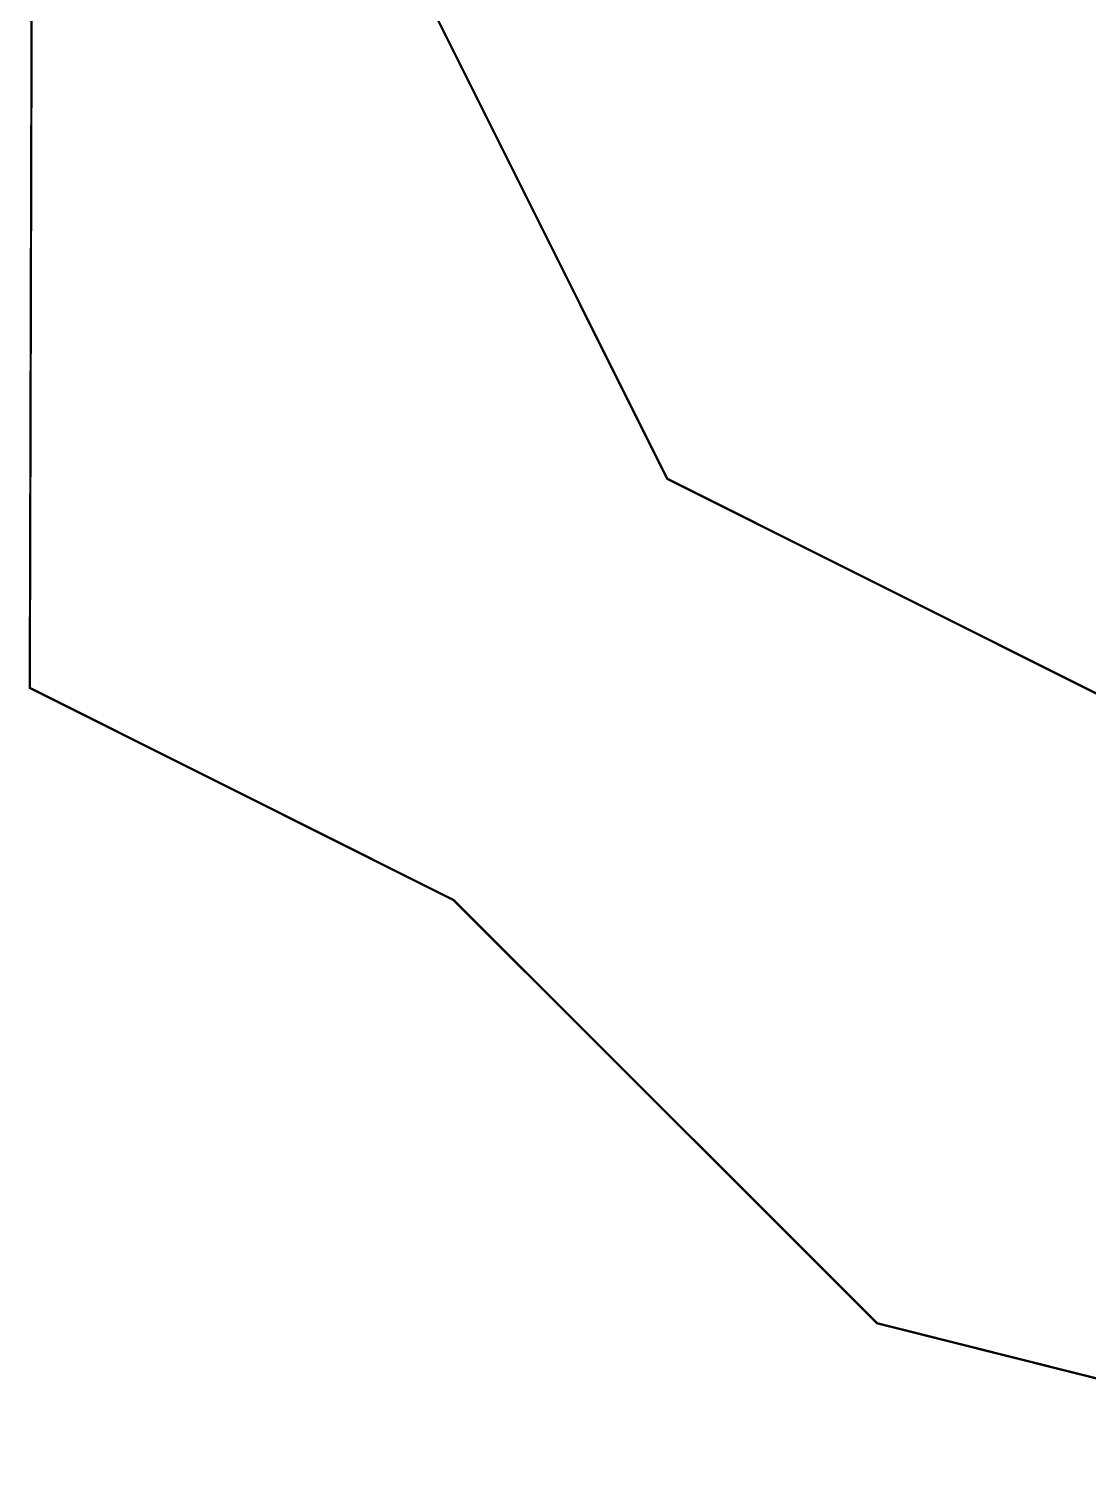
# Model space of a CAD drawing. Header units: metres. Extents: x 561401 to 594056, y 8460144 to 8508504.
# Drawn here: x 572890.7 to 572983.3, y 8479532.1 to 8479657.1 of the extents above; entities that cross this region are included whole.
import ezdxf

# ---------------------------------------------------------------- set-up
doc = ezdxf.new("R2010")
doc.units = ezdxf.units.M
doc.layers.add('1.2. AFECTADOS BASE GRAFICA SUNARP', color=150, linetype='Continuous')
doc.layers.add('1.2. BASE GRAFICA SUNARP', color=150, linetype='Continuous')

msp = doc.modelspace()

# ---------------------------------------------------------------- linework, layer by layer
at = {"layer": '1.2. AFECTADOS BASE GRAFICA SUNARP', "color": 64, "linetype": 'Continuous', "lineweight": -3, "const_width": 0.2}
msp.add_lwpolyline([(573128.99, 8478510.82), (573129.3, 8478621.46), (573092.28, 8478658.45), (573092.49, 8478732.21), (573092.59, 8478769.09), (573055.69, 8478842.96), (573018.78, 8478916.83), (573056.1, 8478990.49), (573093.53, 8479101.03), (573130.85, 8479174.69), (573131.06, 8479248.46), (573131.16, 8479285.34), (573131.26, 8479322.22), (573094.25, 8479359.21), (573094.35, 8479396.09), (573094.46, 8479432.97), (573094.56, 8479469.85), (573094.66, 8479506.74), (573094.77, 8479543.62), (573057.65, 8479543.72), (573020.64, 8479580.71), (572946.51, 8479617.8), (572909.59, 8479691.67)], dxfattribs=at)
at = {"layer": '1.2. BASE GRAFICA SUNARP', "color": 64, "linetype": 'Continuous', "lineweight": -3, "const_width": 0.2}
msp.add_lwpolyline([(572891.04, 8479691.72), (572890.93, 8479654.84), (572890.83, 8479617.96), (572890.78, 8479599.52), (572927.84, 8479580.97), (572964.86, 8479543.98), (573039.04, 8479525.33), (573113.17, 8479488.24), (573150.19, 8479451.26), (573150.08, 8479414.37), (573149.93, 8479359.05), (573149.72, 8479285.29), (573168.17, 8479248.35), (573186.58, 8479192.98), (573186.47, 8479156.09), (573167.76, 8479100.82)], dxfattribs=at)

doc.saveas('drawing.dxf')
